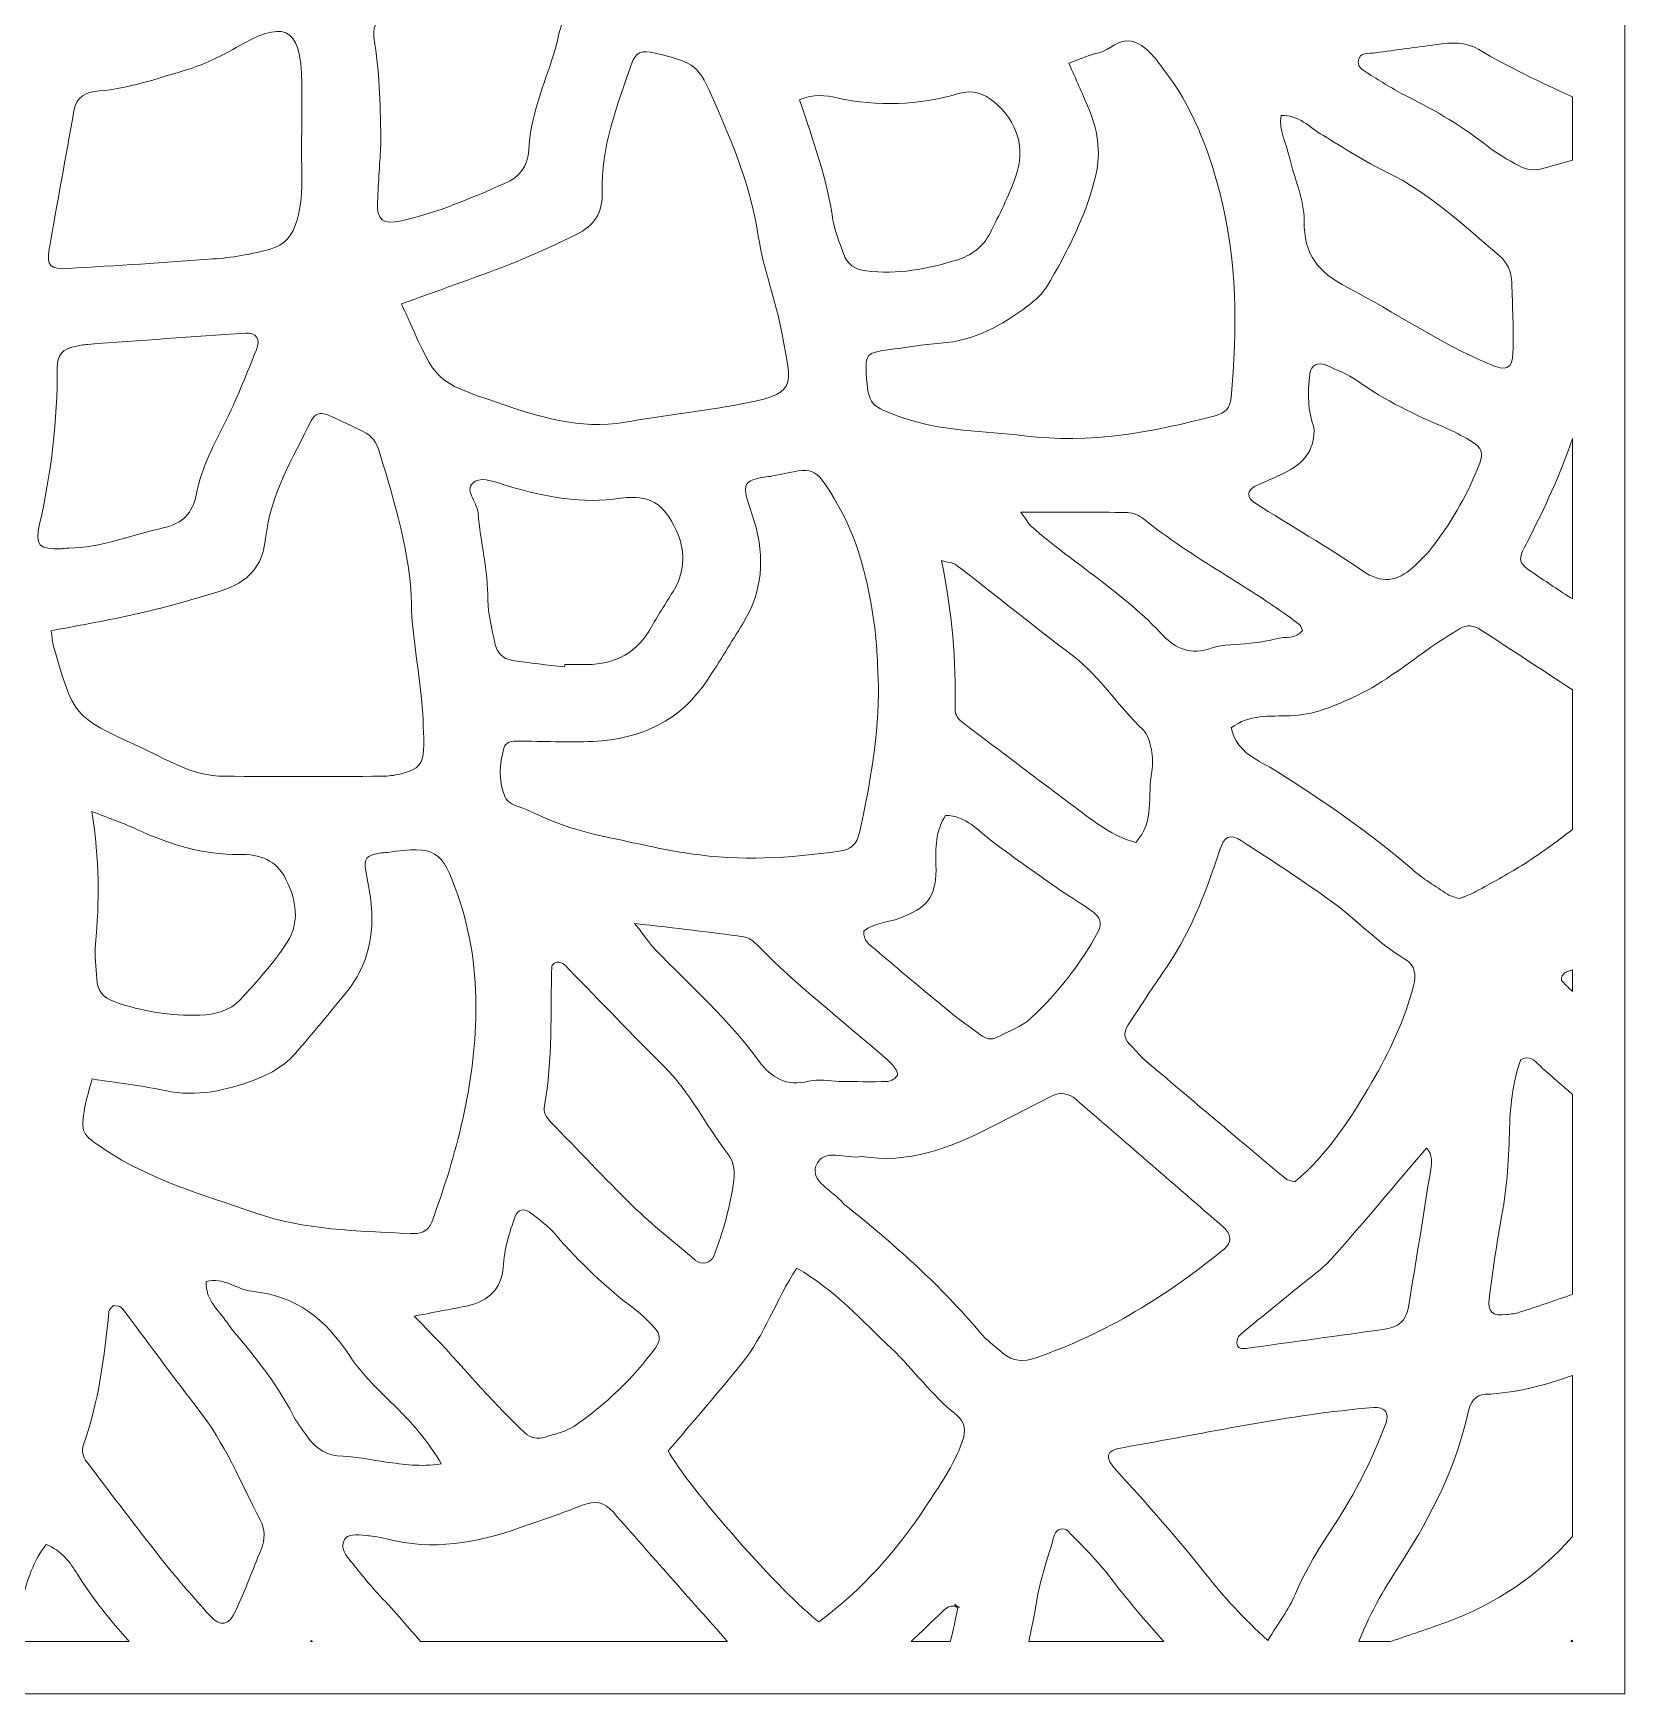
# Model space of a CAD drawing. Extents: x 140 to 2861, y -2860 to -140.
# Drawn here: x 2298 to 2861, y -2860 to -2273 of the extents above; entities that cross this region are included whole.
import ezdxf

# ---------------------------------------------------------------- set-up
doc = ezdxf.new("R2010")
doc.units = 0
doc.header["$MEASUREMENT"] = 0
doc.layers.add('Layer 1', color=7, linetype='Continuous')

# ---------------------------------------------------------------- blocks, each defined once
blk = doc.blocks.new('block 2')
at = {"layer": 'Layer 1', "true_color": 0xffffff}
h = blk.add_hatch(color=7, dxfattribs=at)
h.dxf.hatch_style = 2
edge = h.paths.add_edge_path()
edge.add_spline(control_points=[(2624.93, -2829.03), (2624.66, -2828.97), (2624.4, -2828.92), (2624.14, -2828.89), (2624.19, -2828.97), (2624.24, -2829.05), (2624.3, -2829.15), (2624.4, -2829.29), (2624.73, -2829.28), (2625.07, -2829.25), (2625.08, -2829.23), (2625.08, -2829.21), (2625.09, -2829.18), (2625.03, -2829.13), (2624.98, -2829.08), (2624.93, -2829.03)], knot_values=[0, 0, 0, 0, 1, 1, 1, 2, 2, 2, 3, 3, 3, 4, 4, 4, 5, 5, 5, 5], degree=3, periodic=1)
at = {"layer": 'Layer 1', "lineweight": 0}
blk.add_lwpolyline([(2275.16, -2859.85), (2345.42, -2859.85), (2383.35, -2859.85), (2415.35, -2859.85), (2449.74, -2859.85), (2538.7, -2859.85), (2588.52, -2859.85), (2617.08, -2859.85), (2645.18, -2859.85), (2714.5, -2859.85), (2808.31, -2859.85), (2860.58, -2859.85), (2860.58, -2824.57), (2860.58, -2778.22), (2860.58, -2740.14), (2860.58, -2711.56), (2860.58, -2664.39), (2860.58, -2628.87), (2860.58, -2598.1), (2860.58, -2537.96), (2860.58, -2517.37), (2860.58, -2485.29), (2860.58, -2387.95), (2860.58, -2358.06), (2860.58, -2341.48), (2860.58, -2312.85), (2860.58, -2304.39), (2860.58, -2274.49), (2860.58, -2247.49)], dxfattribs=at)
for points, knots in [([(1724.87, -2491.54), (1425.79, -2559.76), (1106.27, -2485.55), (866.97, -2295.22), (723.83, -2181.37), (620.75, -2032.29), (559.32, -1868.3), (556.99, -1868.16), (554.66, -1868), (552.33, -1867.83), (590.63, -1870.62), (629.05, -1869.47), (667.27, -1863.1), (676.61, -1861.55), (685.91, -1859.87), (695.18, -1858.03), (695.18, -1858.03), (695.17, -1858.03), (695.17, -1858.03), (703.39, -1877.35), (712.24, -1896.33), (721.74, -1914.89), (723.29, -1917.93), (724.87, -1920.95), (726.45, -1923.96), (726.47, -1923.93), (726.49, -1923.9), (726.52, -1923.87), (726.18, -1924.31), (725.85, -1924.75), (725.52, -1925.19), (715.76, -1938.14), (714.42, -1952.2), (721.06, -1966.88), (733.05, -1993.47), (747.15, -2019.02), (761.6, -2044.3), (782.08, -2080.15), (804.74, -2114.69), (827.76, -2148.96), (835.02, -2159.72), (842.28, -2170.44), (849.54, -2181.16), (849.16, -2169.67), (846.86, -2159.03), (843.9, -2148.54), (835.31, -2118.29), (825.31, -2088.56), (814.41, -2059.15), (853.93, -2108.88), (898.81, -2153.81), (948.77, -2193.54), (967.7, -2208.6), (987.3, -2222.88), (1007.5, -2236.36), (1007.5, -2236.36), (1007.5, -2236.36), (1007.5, -2236.36), (1016.85, -2253.76), (1026.55, -2270.97), (1037.47, -2287.51), (1040.65, -2292.35), (1043.54, -2297.65), (1050.99, -2300.61), (1048.22, -2291.58), (1045.84, -2283.97), (1043.5, -2276.37), (1041.3, -2269.22), (1039.01, -2262.11), (1036.69, -2255.01), (1062.63, -2270.89), (1089.43, -2285.47), (1116.96, -2298.64), (1176.24, -2327), (1238.87, -2348.85), (1303.09, -2363.61), (1361.4, -2377.01), (1421, -2384.52), (1480.53, -2386.04), (1480.52, -2386.03), (1480.52, -2386.02), (1480.52, -2386.02), (1483.9, -2394.72), (1487.34, -2403.41), (1490.84, -2412.07), (1493.15, -2417.72), (1494.76, -2423.98), (1500.45, -2429.13), (1506.13, -2423.98), (1507.75, -2417.72), (1510.05, -2412.07), (1513.54, -2403.45), (1516.96, -2394.81), (1520.33, -2386.15), (1579.84, -2384.97), (1639.02, -2377.77), (1696.54, -2364.65), (1756.14, -2351.05), (1814.72, -2330.98), (1870.63, -2305), (1902.77, -2290.07), (1934.12, -2273.13), (1964.42, -2254.37), (1962.02, -2261.68), (1959.66, -2269.01), (1957.4, -2276.37), (1955.05, -2283.97), (1952.67, -2291.58), (1949.91, -2300.61), (1957.36, -2297.65), (1960.24, -2292.35), (1963.43, -2287.51), (1974.58, -2270.62), (1984.47, -2253.03), (1994, -2235.24), (1994, -2235.24), (1994, -2235.24), (1994, -2235.24), (2005.25, -2227.66), (2016.33, -2219.83), (2027.22, -2211.75), (2075.88, -2175.62), (2121.07, -2134.43), (2161.52, -2089.33), (2169.8, -2080.11), (2177.87, -2070.71), (2185.75, -2061.15), (2175.14, -2089.91), (2165.39, -2118.98), (2157, -2148.54), (2154.04, -2159.03), (2151.74, -2169.67), (2151.35, -2181.16), (2158.61, -2170.44), (2165.88, -2159.72), (2173.14, -2148.96), (2196.15, -2114.69), (2218.82, -2080.15), (2239.3, -2044.3), (2253.75, -2019.02), (2267.85, -1993.47), (2279.83, -1966.88), (2286.08, -1953.09), (2285.27, -1939.84), (2277.05, -1927.55), (2289.5, -1905.21), (2300.96, -1882.38), (2311.37, -1859.13), (2311.37, -1859.13), (2311.36, -1859.13), (2311.35, -1859.13), (2318.75, -1860.54), (2326.18, -1861.86), (2333.62, -1863.1), (2371.89, -1869.48), (2410.35, -1870.63), (2448.69, -1867.82), (2429.8, -1915.98), (2407.27, -1962.4), (2381.44, -2006.73), (2240.59, -2248.54), (2002, -2428.33), (1724.87, -2491.54)], [0, 0, 0, 0, 1, 1, 1, 2, 2, 2, 3, 3, 3, 4, 4, 4, 5, 5, 5, 6, 6, 6, 7, 7, 7, 8, 8, 8, 9, 9, 9, 10, 10, 10, 11, 11, 11, 12, 12, 12, 13, 13, 13, 14, 14, 14, 15, 15, 15, 16, 16, 16, 17, 17, 17, 18, 18, 18, 19, 19, 19, 20, 20, 20, 21, 21, 21, 22, 22, 22, 23, 23, 23, 24, 24, 24, 25, 25, 25, 26, 26, 26, 27, 27, 27, 28, 28, 28, 29, 29, 29, 30, 30, 30, 31, 31, 31, 32, 32, 32, 33, 33, 33, 34, 34, 34, 35, 35, 35, 36, 36, 36, 37, 37, 37, 38, 38, 38, 39, 39, 39, 40, 40, 40, 41, 41, 41, 42, 42, 42, 43, 43, 43, 44, 44, 44, 45, 45, 45, 46, 46, 46, 47, 47, 47, 48, 48, 48, 49, 49, 49, 50, 50, 50, 51, 51, 51, 52, 52, 52, 53, 53, 53, 54, 54, 54, 54]), ([(2419.11, -2277.22), (2418.01, -2270.3), (2418.76, -2269.18), (2425.76, -2267.5), (2438.82, -2264.37), (2451.97, -2261.65), (2465.1, -2258.79), (2466.61, -2258.46), (2468.18, -2258.43), (2469.71, -2258.15), (2475.57, -2257.08), (2481.17, -2253.4), (2487.44, -2256.36), (2488.65, -2262.77), (2485.23, -2268.3), (2483.98, -2274.24), (2483.35, -2277.26), (2482.5, -2280.25), (2481.52, -2283.19), (2478.11, -2293.47), (2473.96, -2303.52), (2473.49, -2314.62), (2473.26, -2320.09), (2470.34, -2324.19), (2464.95, -2326.49), (2453.06, -2331.58), (2441.25, -2336.83), (2428.56, -2339.64), (2421.89, -2341.12), (2419.75, -2339.4), (2420.05, -2332.95), (2420.38, -2325.71), (2420.89, -2318.49), (2421.22, -2312.87), (2421.11, -2299.87), (2420.9, -2288.52), (2419.11, -2277.22)], [0, 0, 0, 0, 1, 1, 1, 2, 2, 2, 3, 3, 3, 4, 4, 4, 5, 5, 5, 6, 6, 6, 7, 7, 7, 8, 8, 8, 9, 9, 9, 10, 10, 10, 11, 11, 11, 12, 12, 12, 12]), ([(2391.64, -2339.34), (2390.07, -2344.86), (2387.6, -2348.19), (2381.75, -2349.78), (2375.18, -2351.56), (2368.58, -2352.61), (2361.89, -2353.12), (2344.86, -2354.41), (2327.82, -2355.44), (2310.77, -2356.49), (2304.56, -2356.87), (2303.09, -2355.49), (2304.09, -2349.67), (2306.89, -2333.37), (2310.02, -2317.12), (2312.8, -2300.81), (2313.7, -2295.5), (2317.69, -2294.08), (2321.71, -2293.76), (2332.17, -2292.93), (2341.9, -2289.51), (2351.8, -2286.56), (2358.27, -2284.64), (2364.19, -2281.86), (2370.1, -2278.46), (2386.13, -2269.26), (2393.17, -2269.44), (2393.34, -2291.4), (2393.38, -2297.09), (2393.35, -2302.78), (2393.35, -2308.47), (2392.67, -2318.72), (2394.54, -2329.14), (2391.64, -2339.34)], [0, 0, 0, 0, 1, 1, 1, 2, 2, 2, 3, 3, 3, 4, 4, 4, 5, 5, 5, 6, 6, 6, 7, 7, 7, 8, 8, 8, 9, 9, 9, 10, 10, 10, 11, 11, 11, 11]), ([(2592.69, -2393.51), (2592.32, -2386.82), (2592.87, -2386.22), (2600.35, -2385.22), (2606.51, -2384.4), (2612.65, -2383.31), (2618.84, -2382.87), (2630.74, -2382.04), (2640.59, -2376.6), (2649.78, -2369.63), (2652.22, -2367.78), (2654.76, -2365.64), (2656.3, -2363.07), (2663.78, -2350.63), (2670.38, -2337.7), (2673.75, -2323.48), (2675.71, -2315.19), (2674.31, -2307.01), (2670.92, -2299.21), (2668.9, -2294.55), (2666.84, -2289.9), (2664.24, -2283.98), (2668.95, -2282.28), (2671.79, -2280.92), (2674.78, -2280.26), (2678.81, -2279.36), (2681.79, -2275.23), (2686.23, -2276.21), (2691.72, -2277.43), (2694.62, -2282.21), (2697.71, -2286.21), (2707.7, -2299.09), (2713.47, -2314.05), (2717.55, -2329.66), (2723.79, -2353.55), (2723.74, -2377.82), (2721.52, -2402.19), (2721.2, -2405.68), (2719.55, -2407.53), (2715.96, -2408.47), (2693.82, -2414.31), (2671.63, -2418.46), (2648.49, -2415.56), (2634.16, -2413.76), (2619.62, -2414.09), (2605.65, -2409.21), (2594.3, -2405.25), (2593.31, -2404.78), (2592.69, -2393.51)], [0, 0, 0, 0, 1, 1, 1, 2, 2, 2, 3, 3, 3, 4, 4, 4, 5, 5, 5, 6, 6, 6, 7, 7, 7, 8, 8, 8, 9, 9, 9, 10, 10, 10, 11, 11, 11, 12, 12, 12, 13, 13, 13, 14, 14, 14, 15, 15, 15, 16, 16, 16, 16]), ([(2466.28, -2355.19), (2474.45, -2352.01), (2482.39, -2348.24), (2490.31, -2344.46), (2496.45, -2341.54), (2499.7, -2336.57), (2499.44, -2329.57), (2498.84, -2313.65), (2504.72, -2299.17), (2509.65, -2284.5), (2511.14, -2280.09), (2513.32, -2279.21), (2518.07, -2280.41), (2532.7, -2284.11), (2533.13, -2284.25), (2539.19, -2298.02), (2545.87, -2313.15), (2552.03, -2328.38), (2554.55, -2345.02), (2556.32, -2356.71), (2560.88, -2367.96), (2562.92, -2379.63), (2566.22, -2398.57), (2569.61, -2400.64), (2545.76, -2404.83), (2533.04, -2407.06), (2520.19, -2408.52), (2507.48, -2410.76), (2491.47, -2413.57), (2476.68, -2408.69), (2462.04, -2403.73), (2440.58, -2396.47), (2440.69, -2396.15), (2431.35, -2375.16), (2430.52, -2373.28), (2429.62, -2371.44), (2428.47, -2368.98), (2441.28, -2364.34), (2453.88, -2360.02), (2466.28, -2355.19)], [0, 0, 0, 0, 1, 1, 1, 2, 2, 2, 3, 3, 3, 4, 4, 4, 5, 5, 5, 6, 6, 6, 7, 7, 7, 8, 8, 8, 9, 9, 9, 10, 10, 10, 11, 11, 11, 12, 12, 12, 13, 13, 13, 13]), ([(2842.08, -2318.21), (2838.73, -2319.17), (2835.38, -2320.14), (2832.02, -2321.1), (2828.93, -2321.99), (2825.79, -2321.74), (2822.99, -2320.15), (2819.4, -2318.12), (2815.72, -2316.14), (2812.51, -2313.59), (2803.54, -2306.48), (2793.79, -2300.72), (2783.57, -2295.63), (2778.96, -2293.33), (2774.63, -2290.46), (2770.21, -2287.76), (2768.49, -2286.71), (2766.19, -2285.56), (2766.46, -2283.35), (2766.88, -2279.79), (2770.26, -2280.68), (2772.57, -2280.33), (2779.72, -2279.26), (2786.9, -2278.38), (2794.06, -2277.38), (2799.23, -2276.66), (2804.22, -2276.27), (2809.08, -2279.19), (2819.68, -2285.55), (2830.86, -2290.73), (2842.08, -2295.83), (2842.08, -2295.83), (2842.08, -2318.21), (2842.08, -2318.21)], [0, 0, 0, 0, 1, 1, 1, 2, 2, 2, 3, 3, 3, 4, 4, 4, 5, 5, 5, 6, 6, 6, 7, 7, 7, 8, 8, 8, 9, 9, 9, 10, 10, 10, 11, 11, 11, 11]), ([(2645.42, -2324.23), (2642.99, -2331.01), (2639.64, -2337.48), (2636.43, -2343.95), (2634.01, -2348.83), (2629.61, -2352), (2624.67, -2353.49), (2614.28, -2356.62), (2603.66, -2358.75), (2592.64, -2357.33), (2588.63, -2356.81), (2585.88, -2354.98), (2584.59, -2351.17), (2583.26, -2347.26), (2581.51, -2343.39), (2580.91, -2339.36), (2578.78, -2325), (2574.03, -2311.41), (2569.11, -2296.87), (2574.15, -2294.61), (2578.4, -2295.37), (2582.3, -2296.21), (2596.78, -2299.35), (2611.12, -2298.87), (2625.2, -2294.72), (2630.48, -2293.16), (2634.22, -2294.69), (2637.93, -2297.77), (2646.09, -2304.54), (2649.07, -2314.05), (2645.42, -2324.23)], [0, 0, 0, 0, 1, 1, 1, 2, 2, 2, 3, 3, 3, 4, 4, 4, 5, 5, 5, 6, 6, 6, 7, 7, 7, 8, 8, 8, 9, 9, 9, 10, 10, 10, 10]), ([(2762.62, -2363.18), (2752.33, -2357.83), (2747.2, -2351.62), (2747.32, -2339.65), (2747.39, -2332.17), (2743.88, -2324.67), (2742.11, -2317.14), (2740.96, -2312.29), (2738.33, -2307.7), (2739.19, -2302.45), (2745.33, -2302.05), (2749.27, -2306.69), (2753.88, -2309.43), (2761.42, -2313.9), (2768.72, -2318.7), (2776.65, -2322.53), (2791.68, -2329.8), (2803.65, -2341.33), (2816.24, -2351.93), (2819.02, -2354.27), (2820.6, -2357.73), (2820.7, -2361.54), (2820.9, -2369.78), (2821.34, -2378.03), (2821.07, -2386.25), (2820.88, -2392.04), (2818.75, -2392.78), (2812.81, -2390.28), (2795.18, -2382.87), (2779.48, -2371.93), (2762.62, -2363.18)], [0, 0, 0, 0, 1, 1, 1, 2, 2, 2, 3, 3, 3, 4, 4, 4, 5, 5, 5, 6, 6, 6, 7, 7, 7, 8, 8, 8, 9, 9, 9, 10, 10, 10, 10]), ([(2300.7, -2446.75), (2304.81, -2428.55), (2307.04, -2410.17), (2306.96, -2391.5), (2306.94, -2387.03), (2308.9, -2384.94), (2313.12, -2384), (2314.62, -2383.66), (2316.16, -2383.4), (2317.7, -2383.28), (2336.23, -2381.92), (2354.76, -2380.56), (2373.29, -2379.29), (2377.25, -2379.01), (2378.86, -2381.31), (2377.28, -2385.21), (2373.98, -2393.34), (2370.77, -2401.53), (2366.91, -2409.39), (2362.59, -2418.2), (2357.79, -2426.73), (2355.99, -2436.57), (2354.86, -2442.71), (2351.08, -2446.57), (2344.85, -2447.99), (2333.29, -2450.61), (2322.14, -2455.12), (2311.05, -2455.23), (2309.56, -2455.35), (2309.05, -2455.41), (2308.53, -2455.43), (2300.42, -2455.78), (2298.97, -2454.43), (2300.7, -2446.75)], [0, 0, 0, 0, 1, 1, 1, 2, 2, 2, 3, 3, 3, 4, 4, 4, 5, 5, 5, 6, 6, 6, 7, 7, 7, 8, 8, 8, 9, 9, 9, 10, 10, 10, 11, 11, 11, 11]), ([(2729.9, -2439.27), (2727.02, -2437.45), (2727.16, -2434.74), (2729.98, -2433.38), (2734.17, -2431.36), (2738.62, -2429.82), (2742.6, -2427.46), (2747.74, -2424.42), (2751.2, -2420.01), (2750.78, -2412.49), (2748.66, -2407.02), (2748.44, -2400.36), (2749.38, -2393.63), (2749.8, -2390.67), (2752.16, -2389.31), (2755.07, -2390.61), (2758.84, -2392.29), (2762.77, -2393.83), (2766.12, -2396.18), (2775.9, -2403.06), (2786.49, -2408.29), (2797.5, -2412.83), (2800.36, -2414.01), (2803.07, -2415.59), (2805.75, -2417.15), (2810.62, -2420), (2810.97, -2421.45), (2808.57, -2427.28), (2804.42, -2437.4), (2798.92, -2446.74), (2792.25, -2455.38), (2790.38, -2457.79), (2788.1, -2459.94), (2785.82, -2461.99), (2780.23, -2467.01), (2774.82, -2467.95), (2767.94, -2463.23), (2755.6, -2454.76), (2742.57, -2447.29), (2729.9, -2439.27)], [0, 0, 0, 0, 1, 1, 1, 2, 2, 2, 3, 3, 3, 4, 4, 4, 5, 5, 5, 6, 6, 6, 7, 7, 7, 8, 8, 8, 9, 9, 9, 10, 10, 10, 11, 11, 11, 12, 12, 12, 13, 13, 13, 13]), ([(2322.83, -2481), (2337.05, -2478.32), (2351, -2474.64), (2364.82, -2470.3), (2374.25, -2467.34), (2379.47, -2461.87), (2380.54, -2451.67), (2382.15, -2436.45), (2390.11, -2423.44), (2396.74, -2410.04), (2397.73, -2408.04), (2399.91, -2407.14), (2402, -2408.03), (2406.74, -2410.04), (2411.44, -2412.22), (2415.99, -2414.63), (2418.88, -2416.17), (2420.15, -2419.16), (2421.03, -2422.17), (2426.11, -2439.51), (2431.66, -2456.68), (2432.04, -2475.11), (2432.26, -2485.9), (2434.42, -2496.65), (2435.49, -2507.44), (2436.05, -2513.09), (2436.33, -2518.78), (2436.4, -2524.46), (2436.49, -2531.48), (2434.82, -2533.44), (2427.94, -2535.03), (2425.94, -2535.5), (2423.86, -2535.81), (2421.82, -2535.82), (2403.2, -2535.87), (2384.58, -2535.84), (2365.96, -2535.83), (2354.59, -2535.83), (2345.25, -2529.57), (2335.5, -2525.18), (2312.5, -2514.81), (2312.69, -2514.39), (2305.65, -2489.86), (2305.24, -2488.42), (2305.15, -2486.89), (2304.76, -2484.44), (2310.91, -2483.27), (2316.87, -2482.13), (2322.83, -2481)], [0, 0, 0, 0, 1, 1, 1, 2, 2, 2, 3, 3, 3, 4, 4, 4, 5, 5, 5, 6, 6, 6, 7, 7, 7, 8, 8, 8, 9, 9, 9, 10, 10, 10, 11, 11, 11, 12, 12, 12, 13, 13, 13, 14, 14, 14, 15, 15, 15, 16, 16, 16, 16]), ([(2842.08, -2473.2), (2837.56, -2470.23), (2833.06, -2467.25), (2828.57, -2464.25), (2822.55, -2460.22), (2822.74, -2459.67), (2826.21, -2452.88), (2832.24, -2441.11), (2837.84, -2429.19), (2842.08, -2416.49), (2842.08, -2416.49), (2842.08, -2473.2), (2842.08, -2473.2)], [0, 0, 0, 0, 1, 1, 1, 2, 2, 2, 3, 3, 3, 4, 4, 4, 4]), ([(2464.65, -2525.88), (2465.22, -2523.67), (2467.59, -2523.37), (2469.71, -2523.38), (2478.5, -2523.44), (2487.31, -2523.89), (2496.09, -2523.48), (2512.99, -2522.69), (2527.13, -2516.25), (2536.69, -2501.66), (2540.95, -2495.17), (2544.94, -2488.51), (2549.05, -2481.92), (2556.09, -2470.64), (2556.9, -2458.62), (2553.22, -2446.09), (2552.34, -2443.11), (2551.27, -2440.19), (2550.43, -2437.21), (2549.29, -2433.21), (2550.25, -2431.57), (2554.3, -2430.61), (2556.31, -2430.14), (2558.41, -2430.05), (2560.42, -2429.61), (2574.31, -2426.53), (2574.51, -2426.41), (2581.38, -2437.75), (2589.84, -2451.72), (2593.52, -2467.33), (2595.69, -2483.29), (2596.6, -2489.94), (2596.59, -2496.71), (2596.99, -2503.43), (2597.12, -2521.16), (2594.04, -2538.44), (2590.3, -2555.68), (2589.33, -2560.16), (2587.04, -2561.69), (2583.16, -2562.25), (2565.68, -2564.77), (2548.12, -2565.77), (2530.6, -2563.17), (2520.4, -2561.66), (2510.32, -2559.22), (2500.21, -2557.1), (2491.06, -2555.19), (2482.22, -2552.26), (2473.85, -2548.09), (2470.71, -2546.53), (2466.33, -2546.35), (2464.88, -2542.65), (2462.76, -2537.22), (2463.21, -2531.43), (2464.65, -2525.88)], [0, 0, 0, 0, 1, 1, 1, 2, 2, 2, 3, 3, 3, 4, 4, 4, 5, 5, 5, 6, 6, 6, 7, 7, 7, 8, 8, 8, 9, 9, 9, 10, 10, 10, 11, 11, 11, 12, 12, 12, 13, 13, 13, 14, 14, 14, 15, 15, 15, 16, 16, 16, 17, 17, 17, 18, 18, 18, 18]), ([(2454.57, -2431.63), (2457.19, -2430.04), (2462.43, -2432.15), (2466.29, -2433.3), (2479.29, -2437.18), (2492.26, -2439.75), (2506.03, -2437.64), (2516.08, -2436.09), (2521.38, -2439.72), (2525.55, -2448.87), (2528.76, -2455.91), (2528.81, -2462.93), (2524.92, -2469.73), (2522.35, -2474.22), (2519.34, -2478.46), (2516.86, -2483), (2511.87, -2492.09), (2504.13, -2496.23), (2493.98, -2496.36), (2491.39, -2496.39), (2488.81, -2496.37), (2486.22, -2496.37), (2486.19, -2496.65), (2486.17, -2496.93), (2486.15, -2497.21), (2480, -2496.46), (2473.83, -2495.85), (2467.71, -2494.9), (2464.38, -2494.38), (2462.14, -2492.25), (2461.51, -2488.81), (2460.58, -2483.73), (2458.99, -2478.63), (2459.02, -2473.55), (2459.08, -2463.09), (2456.41, -2453.03), (2455.55, -2442.74), (2455.23, -2438.89), (2450.02, -2434.4), (2454.57, -2431.63)], [0, 0, 0, 0, 1, 1, 1, 2, 2, 2, 3, 3, 3, 4, 4, 4, 5, 5, 5, 6, 6, 6, 7, 7, 7, 8, 8, 8, 9, 9, 9, 10, 10, 10, 11, 11, 11, 12, 12, 12, 13, 13, 13, 13]), ([(2714.49, -2490.57), (2707.46, -2493.11), (2701.92, -2490.82), (2697.58, -2486.14), (2683.73, -2471.2), (2666.22, -2460.78), (2650.98, -2447.6), (2650.22, -2446.95), (2649.75, -2445.96), (2647.28, -2442.57), (2661.4, -2442.57), (2673.19, -2442.47), (2684.97, -2442.67), (2686.87, -2442.7), (2689.07, -2443.66), (2690.58, -2444.88), (2707.93, -2458.89), (2728.04, -2468.81), (2745.75, -2482.27), (2746.09, -2482.53), (2746.18, -2483.13), (2746.74, -2484.3), (2744.55, -2487.53), (2740.5, -2486.32), (2737.42, -2487.24), (2734.47, -2488.12), (2731.34, -2488.47), (2728.27, -2488.86), (2723.66, -2489.45), (2718.73, -2489.04), (2714.49, -2490.57)], [0, 0, 0, 0, 1, 1, 1, 2, 2, 2, 3, 3, 3, 4, 4, 4, 5, 5, 5, 6, 6, 6, 7, 7, 7, 8, 8, 8, 9, 9, 9, 10, 10, 10, 10]), ([(2666.56, -2546.88), (2653.3, -2537.06), (2640.24, -2526.97), (2627.02, -2517.1), (2625.22, -2515.75), (2624.01, -2514.29), (2624.06, -2512.08), (2624.44, -2494.98), (2623.02, -2478.02), (2619.22, -2459.62), (2622.52, -2460.53), (2623.65, -2460.54), (2624.36, -2461.09), (2638.24, -2471.89), (2652, -2482.86), (2665.96, -2493.56), (2675.52, -2500.9), (2681.82, -2511.24), (2690.45, -2519.44), (2692.14, -2521.06), (2692.86, -2524), (2693.36, -2526.47), (2693.87, -2528.96), (2693.95, -2531.69), (2693.49, -2534.18), (2691.93, -2542.57), (2694.64, -2551.96), (2687.83, -2559.17), (2679.62, -2557.02), (2673.16, -2551.77), (2666.56, -2546.88)], [0, 0, 0, 0, 1, 1, 1, 2, 2, 2, 3, 3, 3, 4, 4, 4, 5, 5, 5, 6, 6, 6, 7, 7, 7, 8, 8, 8, 9, 9, 9, 10, 10, 10, 10]), ([(2842.08, -2554.56), (2836.37, -2559.11), (2830.42, -2563.38), (2824.19, -2567.3), (2818.94, -2570.61), (2813.45, -2573.54), (2808.01, -2576.53), (2806.22, -2577.52), (2804.25, -2578.17), (2802.17, -2579.05), (2800.81, -2578.55), (2799.21, -2578.28), (2797.97, -2577.47), (2793.67, -2574.62), (2789.2, -2571.91), (2785.31, -2568.56), (2770.38, -2555.67), (2754.24, -2544.54), (2737.56, -2534.05), (2731.37, -2530.16), (2723.27, -2527.55), (2721.6, -2518.68), (2727.81, -2513.84), (2735.27, -2514.67), (2742.37, -2514.46), (2750.4, -2514.22), (2757.44, -2511.21), (2764.52, -2507.99), (2774.03, -2503.66), (2782.23, -2497.32), (2790.63, -2491.27), (2794.41, -2488.55), (2798.35, -2486.07), (2802.34, -2483.66), (2804.74, -2482.21), (2807.29, -2482.5), (2809.65, -2484.04), (2820.46, -2491.11), (2831.27, -2498.19), (2842.08, -2505.26), (2842.08, -2505.26), (2842.08, -2554.56), (2842.08, -2554.56)], [0, 0, 0, 0, 1, 1, 1, 2, 2, 2, 3, 3, 3, 4, 4, 4, 5, 5, 5, 6, 6, 6, 7, 7, 7, 8, 8, 8, 9, 9, 9, 10, 10, 10, 11, 11, 11, 12, 12, 12, 13, 13, 13, 14, 14, 14, 14]), ([(2319.16, -2548.25), (2325.91, -2550.9), (2330.77, -2552.54), (2335.39, -2554.68), (2346.78, -2559.93), (2358.56, -2563.6), (2371.19, -2563.39), (2378.57, -2563.27), (2384.28, -2565.36), (2387.73, -2572.25), (2391.41, -2579.61), (2392.66, -2587.45), (2388.16, -2594.42), (2383.43, -2601.73), (2377.5, -2608.35), (2371.54, -2614.74), (2367.95, -2618.59), (2362.69, -2620.03), (2357.41, -2620.2), (2346.98, -2620.54), (2336.84, -2618.88), (2326.99, -2615.39), (2323.14, -2614.02), (2321.07, -2611.51), (2320.91, -2607.42), (2320.75, -2603.3), (2320.08, -2599.15), (2320.46, -2595.08), (2321.84, -2580.21), (2321.94, -2565.38), (2319.16, -2548.25)], [0, 0, 0, 0, 1, 1, 1, 2, 2, 2, 3, 3, 3, 4, 4, 4, 5, 5, 5, 6, 6, 6, 7, 7, 7, 8, 8, 8, 9, 9, 9, 10, 10, 10, 10]), ([(2595.77, -2596.9), (2593.89, -2595.29), (2591.42, -2593.86), (2591.82, -2590.47), (2595.39, -2587.43), (2600.27, -2587.54), (2604.5, -2585.94), (2614.14, -2582.29), (2616.99, -2578.76), (2617.38, -2569.01), (2617.4, -2568.5), (2617.29, -2567.98), (2617.28, -2567.46), (2617.16, -2561.29), (2617.11, -2555.12), (2620.65, -2549.64), (2627.98, -2549.66), (2632.2, -2555.13), (2637.4, -2559.01), (2645.26, -2564.87), (2653.3, -2570.49), (2661.33, -2576.11), (2665.14, -2578.78), (2669.21, -2581.08), (2672.94, -2583.85), (2675.12, -2585.47), (2676.08, -2587.76), (2674.57, -2590.61), (2668.44, -2602.15), (2660.31, -2612.22), (2650.94, -2621.18), (2647.7, -2624.27), (2642.94, -2625.79), (2638.86, -2627.99), (2636.78, -2629.11), (2634.84, -2628.45), (2633.1, -2627.19), (2629.34, -2624.45), (2625.51, -2621.78), (2621.92, -2618.82), (2613.13, -2611.6), (2604.42, -2604.28), (2595.77, -2596.9)], [0, 0, 0, 0, 1, 1, 1, 2, 2, 2, 3, 3, 3, 4, 4, 4, 5, 5, 5, 6, 6, 6, 7, 7, 7, 8, 8, 8, 9, 9, 9, 10, 10, 10, 11, 11, 11, 12, 12, 12, 13, 13, 13, 14, 14, 14, 14]), ([(2785.95, -2609.84), (2782.78, -2621.93), (2777.52, -2633.21), (2771.26, -2643.9), (2763.71, -2656.78), (2755.61, -2669.38), (2744.09, -2679.02), (2742.75, -2678.62), (2741.56, -2678.59), (2740.85, -2677.99), (2724.21, -2664.05), (2707.6, -2650.07), (2691.05, -2636.03), (2689.09, -2634.36), (2687.5, -2632.27), (2685.68, -2630.44), (2683.51, -2628.25), (2683.57, -2626.03), (2685.23, -2623.56), (2689.25, -2617.55), (2693.04, -2611.37), (2697.23, -2605.49), (2706.66, -2592.27), (2712.47, -2577.42), (2717.44, -2562.13), (2719.12, -2556.95), (2721.05, -2555.97), (2725.26, -2558.67), (2736.11, -2565.64), (2746.9, -2572.74), (2757.35, -2580.28), (2766.13, -2586.62), (2773.47, -2594.84), (2782.93, -2600.35), (2786.75, -2602.57), (2786.93, -2606.12), (2785.95, -2609.84)], [0, 0, 0, 0, 1, 1, 1, 2, 2, 2, 3, 3, 3, 4, 4, 4, 5, 5, 5, 6, 6, 6, 7, 7, 7, 8, 8, 8, 9, 9, 9, 10, 10, 10, 11, 11, 11, 12, 12, 12, 12]), ([(2316.73, -2652.55), (2317.26, -2649.54), (2318.23, -2646.61), (2319.24, -2642.71), (2328.85, -2644.21), (2337.08, -2645.14), (2345.14, -2646.83), (2356.33, -2649.17), (2366.71, -2646.82), (2377.05, -2642.86), (2382.5, -2640.76), (2387.38, -2637.93), (2391.17, -2633.54), (2397.26, -2626.47), (2403.24, -2619.3), (2409.1, -2612.04), (2416.71, -2602.64), (2419.1, -2591.74), (2417.71, -2579.91), (2417.28, -2576.31), (2416.45, -2572.77), (2415.92, -2569.18), (2415.28, -2564.77), (2416.12, -2563.72), (2420.59, -2562.99), (2421.61, -2562.83), (2422.66, -2562.83), (2423.69, -2562.69), (2440.48, -2560.41), (2442.76, -2561.49), (2448.44, -2577.82), (2453.06, -2591.13), (2455, -2605.15), (2454.82, -2619.15), (2454.5, -2644.81), (2448, -2669.35), (2439.2, -2693.31), (2437.92, -2696.79), (2434.94, -2697.48), (2431.6, -2697.31), (2412.98, -2696.39), (2394.29, -2696.13), (2376.38, -2689.87), (2358.32, -2683.55), (2339.79, -2678.42), (2323.61, -2667.57), (2315.61, -2662.2), (2315.11, -2661.79), (2316.73, -2652.55)], [0, 0, 0, 0, 1, 1, 1, 2, 2, 2, 3, 3, 3, 4, 4, 4, 5, 5, 5, 6, 6, 6, 7, 7, 7, 8, 8, 8, 9, 9, 9, 10, 10, 10, 11, 11, 11, 12, 12, 12, 13, 13, 13, 14, 14, 14, 15, 15, 15, 16, 16, 16, 16]), ([(2518.11, -2596.98), (2516.38, -2595.2), (2515.01, -2593.07), (2510.86, -2587.77), (2525.99, -2589.58), (2537.68, -2590.86), (2549.31, -2592.48), (2551.15, -2592.74), (2553.08, -2594.23), (2554.45, -2595.65), (2568.1, -2609.74), (2583.72, -2621.59), (2598.44, -2634.47), (2599.6, -2635.49), (2600.87, -2636.44), (2601.82, -2637.64), (2602.7, -2638.74), (2603.98, -2640.39), (2603.67, -2641.33), (2603.32, -2642.39), (2601.41, -2643.54), (2600.14, -2643.59), (2594.48, -2643.79), (2588.8, -2643.65), (2583.13, -2643.57), (2579.53, -2643.53), (2575.71, -2642.56), (2572.39, -2643.46), (2564.54, -2645.61), (2558.96, -2642.11), (2554.9, -2636.54), (2544.2, -2621.85), (2530.66, -2609.9), (2518.11, -2596.98)], [0, 0, 0, 0, 1, 1, 1, 2, 2, 2, 3, 3, 3, 4, 4, 4, 5, 5, 5, 6, 6, 6, 7, 7, 7, 8, 8, 8, 9, 9, 9, 10, 10, 10, 11, 11, 11, 11]), ([(2510.14, -2687.49), (2500.19, -2677.84), (2490.77, -2667.64), (2481.07, -2657.73), (2479.51, -2656.14), (2478.62, -2654.36), (2479.01, -2652.21), (2481.99, -2635.83), (2481.09, -2619.26), (2481.58, -2602.75), (2481.59, -2602.42), (2482.2, -2602.11), (2482.56, -2601.76), (2484.99, -2600.76), (2486.32, -2602.61), (2487.7, -2604.01), (2498.9, -2615.43), (2509.92, -2627.03), (2521.25, -2638.32), (2530.51, -2647.54), (2536.19, -2659.27), (2544, -2669.51), (2545.95, -2672.07), (2546.31, -2675.31), (2545.91, -2678.42), (2544.74, -2687.68), (2542.1, -2696.59), (2538.82, -2705.3), (2537.9, -2707.75), (2534.41, -2708.55), (2532.32, -2706.77), (2524.84, -2700.44), (2517.17, -2694.3), (2510.14, -2687.49)], [0, 0, 0, 0, 1, 1, 1, 2, 2, 2, 3, 3, 3, 4, 4, 4, 5, 5, 5, 6, 6, 6, 7, 7, 7, 8, 8, 8, 9, 9, 9, 10, 10, 10, 11, 11, 11, 11]), ([(2842.08, -2611.81), (2840.51, -2610.29), (2839.2, -2608.96), (2838.19, -2607.89), (2838.07, -2605.14), (2840.27, -2604.78), (2842.08, -2604.22), (2842.08, -2604.22), (2842.08, -2611.81), (2842.08, -2611.81)], [0, 0, 0, 0, 1, 1, 1, 2, 2, 2, 3, 3, 3, 3]), ([(2842.08, -2718.77), (2835.91, -2721.01), (2829.68, -2723.11), (2823.42, -2725.1), (2821.96, -2725.57), (2820.4, -2725.74), (2818.87, -2725.94), (2813.95, -2726.59), (2812, -2724.91), (2812.65, -2720.22), (2813.92, -2711.01), (2815.11, -2701.77), (2816.85, -2692.65), (2818.8, -2682.43), (2819.64, -2672.15), (2819.82, -2661.8), (2819.98, -2652.96), (2820.92, -2644.3), (2823.81, -2635.85), (2827.56, -2633.85), (2829.46, -2637.18), (2831.52, -2638.96), (2835.05, -2642.02), (2838.56, -2645.09), (2842.08, -2648.16), (2842.08, -2648.16), (2842.08, -2718.77), (2842.08, -2718.77)], [0, 0, 0, 0, 1, 1, 1, 2, 2, 2, 3, 3, 3, 4, 4, 4, 5, 5, 5, 6, 6, 6, 7, 7, 7, 8, 8, 8, 9, 9, 9, 9]), ([(2640.9, -2739.51), (2638.18, -2737.13), (2635.17, -2734.99), (2632.87, -2732.25), (2619.12, -2715.94), (2603.34, -2701.79), (2586.77, -2688.47), (2585.96, -2687.82), (2585.04, -2687.26), (2584.39, -2686.48), (2580.87, -2682.21), (2572.88, -2678.86), (2574.9, -2673.47), (2577.46, -2666.59), (2585.7, -2671.21), (2591.05, -2670.1), (2607.61, -2672.75), (2621.99, -2667.16), (2636.01, -2660.09), (2643.41, -2656.37), (2650.7, -2652.44), (2658.12, -2648.76), (2661.13, -2647.27), (2664.14, -2647.69), (2666.77, -2649.96), (2683.61, -2664.54), (2700.45, -2679.11), (2717.28, -2693.68), (2718.07, -2694.36), (2718.88, -2695.02), (2719.56, -2695.8), (2721.56, -2698.1), (2721.63, -2700.61), (2719.29, -2702.55), (2699.24, -2719.21), (2677.26, -2732.57), (2652.56, -2741.22), (2648.39, -2742.68), (2644.4, -2742.57), (2640.9, -2739.51)], [0, 0, 0, 0, 1, 1, 1, 2, 2, 2, 3, 3, 3, 4, 4, 4, 5, 5, 5, 6, 6, 6, 7, 7, 7, 8, 8, 8, 9, 9, 9, 10, 10, 10, 11, 11, 11, 12, 12, 12, 13, 13, 13, 13]), ([(2790.52, -2667.1), (2792.86, -2669.55), (2792.38, -2672.25), (2792.02, -2674.59), (2789.51, -2690.87), (2786.8, -2707.11), (2784.16, -2723.37), (2783.39, -2728.12), (2780.46, -2730.46), (2775.85, -2731.09), (2759.53, -2733.35), (2743.22, -2735.66), (2726.89, -2737.86), (2725.51, -2738.05), (2723.63, -2738.06), (2723.58, -2735.9), (2723.56, -2734.97), (2723.92, -2733.7), (2724.58, -2733.15), (2731.3, -2727.55), (2738.15, -2722.12), (2744.89, -2716.55), (2749.26, -2712.95), (2753.99, -2709.65), (2757.71, -2705.46), (2768.65, -2693.13), (2779.18, -2680.43), (2790.52, -2667.1)], [0, 0, 0, 0, 1, 1, 1, 2, 2, 2, 3, 3, 3, 4, 4, 4, 5, 5, 5, 6, 6, 6, 7, 7, 7, 8, 8, 8, 9, 9, 9, 9]), ([(2451.79, -2722.83), (2459.21, -2721.27), (2463.96, -2716.77), (2464.43, -2709.16), (2464.82, -2702.83), (2466.59, -2696.98), (2468.7, -2691.16), (2469.59, -2688.71), (2471.84, -2688.34), (2473.66, -2689.68), (2476.97, -2692.12), (2480.34, -2694.68), (2483.02, -2697.77), (2491.51, -2707.57), (2500.77, -2716.49), (2511.18, -2724.24), (2513.65, -2726.08), (2515.74, -2728.43), (2517.94, -2730.62), (2520.1, -2732.78), (2520.01, -2735.2), (2518.31, -2737.54), (2510.31, -2748.52), (2500.56, -2757.75), (2489.41, -2765.4), (2486.52, -2767.38), (2482.72, -2768.07), (2479.3, -2769.22), (2476.66, -2770.11), (2474.18, -2769.59), (2472.12, -2767.7), (2470.21, -2765.96), (2468.41, -2764.11), (2466.57, -2762.29), (2455.61, -2751.42), (2446.08, -2739.31), (2432.98, -2726.49), (2441.73, -2724.8), (2446.77, -2723.88), (2451.79, -2722.83)], [0, 0, 0, 0, 1, 1, 1, 2, 2, 2, 3, 3, 3, 4, 4, 4, 5, 5, 5, 6, 6, 6, 7, 7, 7, 8, 8, 8, 9, 9, 9, 10, 10, 10, 11, 11, 11, 12, 12, 12, 13, 13, 13, 13]), ([(2395.06, -2768.78), (2393.34, -2766.22), (2391.38, -2763.78), (2389.98, -2761.04), (2385.03, -2751.31), (2378.31, -2742.84), (2371.45, -2734.46), (2370.14, -2732.86), (2368.64, -2731.39), (2367.54, -2729.66), (2364.42, -2724.75), (2359.08, -2720.96), (2359.55, -2714.2), (2365.57, -2712.59), (2370.28, -2717.11), (2375.8, -2717.69), (2391.29, -2719.31), (2401.84, -2727.59), (2410.25, -2740.51), (2415.51, -2748.58), (2423.26, -2755.05), (2430.01, -2762.13), (2434.56, -2766.89), (2438.61, -2771.94), (2442.59, -2778.63), (2435.09, -2779.83), (2429.12, -2778.78), (2423.16, -2778.01), (2418.07, -2777.35), (2413, -2776.07), (2407.91, -2775.97), (2402.1, -2775.85), (2398.13, -2773.34), (2395.06, -2768.78)], [0, 0, 0, 0, 1, 1, 1, 2, 2, 2, 3, 3, 3, 4, 4, 4, 5, 5, 5, 6, 6, 6, 7, 7, 7, 8, 8, 8, 9, 9, 9, 10, 10, 10, 11, 11, 11, 11]), ([(2626.56, -2770.9), (2623.5, -2779.28), (2618.45, -2786.54), (2613.62, -2793.83), (2603.31, -2809.43), (2591.09, -2823.38), (2575.91, -2834.41), (2563.42, -2825.14), (2529.24, -2786.33), (2522.74, -2774.1), (2531.36, -2763.87), (2540.17, -2753.72), (2548.64, -2743.28), (2556.75, -2733.27), (2560.78, -2720.72), (2568.14, -2709.5), (2581.56, -2717.28), (2591.23, -2728.1), (2601.61, -2737.96), (2609.46, -2745.43), (2615.79, -2754.44), (2624.39, -2761.23), (2627.74, -2763.88), (2627.98, -2767.02), (2626.56, -2770.9)], [0, 0, 0, 0, 1, 1, 1, 2, 2, 2, 3, 3, 3, 4, 4, 4, 5, 5, 5, 6, 6, 6, 7, 7, 7, 8, 8, 8, 8]), ([(2378.91, -2808.93), (2375.97, -2816.1), (2373.27, -2823.37), (2370.06, -2830.42), (2367.58, -2835.88), (2364.6, -2836.37), (2360.75, -2832.12), (2355.2, -2825.99), (2349.7, -2819.79), (2344.58, -2813.31), (2335.32, -2801.61), (2326.33, -2789.7), (2317.29, -2777.84), (2316.01, -2776.15), (2315.45, -2774.06), (2316.19, -2771.96), (2321.58, -2756.72), (2323.61, -2740.85), (2325.18, -2724.87), (2325.26, -2724.1), (2326.24, -2723.4), (2326.79, -2722.67), (2327.74, -2722.92), (2328.99, -2722.87), (2329.57, -2723.47), (2331, -2724.94), (2332.13, -2726.7), (2333.37, -2728.35), (2341.14, -2738.67), (2348.72, -2749.14), (2356.7, -2759.28), (2366.08, -2771.19), (2371.66, -2785.16), (2378.61, -2798.39), (2380.36, -2801.71), (2380.38, -2805.36), (2378.91, -2808.93)], [0, 0, 0, 0, 1, 1, 1, 2, 2, 2, 3, 3, 3, 4, 4, 4, 5, 5, 5, 6, 6, 6, 7, 7, 7, 8, 8, 8, 9, 9, 9, 10, 10, 10, 11, 11, 11, 12, 12, 12, 12]), ([(2842.08, -2804.3), (2829.89, -2818.18), (2814.97, -2828.21), (2797.4, -2834.62), (2791.08, -2836.93), (2784.7, -2839.08), (2777.89, -2841.35), (2777.89, -2841.35), (2766.63, -2841.35), (2766.63, -2841.35), (2770.98, -2830.46), (2776.44, -2821.52), (2782.16, -2812.65), (2792.6, -2796.47), (2801.05, -2779.32), (2805.26, -2760.34), (2805.98, -2757.12), (2807.61, -2754.22), (2811.22, -2754.08), (2822.07, -2753.67), (2832.2, -2750.95), (2842.08, -2747.43), (2842.08, -2747.43), (2842.08, -2804.3), (2842.08, -2804.3)], [0, 0, 0, 0, 1, 1, 1, 2, 2, 2, 3, 3, 3, 4, 4, 4, 5, 5, 5, 6, 6, 6, 7, 7, 7, 8, 8, 8, 8]), ([(2744.27, -2824.51), (2741.92, -2830.04), (2738.14, -2834.96), (2734.5, -2840.98), (2725.89, -2833.23), (2718.9, -2825.57), (2712.57, -2817.55), (2702.63, -2804.95), (2691.96, -2793.04), (2681.2, -2781.17), (2676.67, -2776.17), (2677.21, -2773.96), (2683.2, -2772.93), (2712.67, -2767.84), (2741.89, -2761.22), (2771.78, -2758.76), (2775.86, -2758.43), (2777.59, -2760.61), (2776.14, -2764.45), (2771.37, -2777.05), (2765.39, -2789.11), (2757.95, -2800.33), (2752.8, -2808.08), (2747.93, -2815.87), (2744.27, -2824.51)], [0, 0, 0, 0, 1, 1, 1, 2, 2, 2, 3, 3, 3, 4, 4, 4, 5, 5, 5, 6, 6, 6, 7, 7, 7, 8, 8, 8, 8]), ([(2435.22, -2841.35), (2430.32, -2835.52), (2425.25, -2829.84), (2420.01, -2824.29), (2416.46, -2820.53), (2413.36, -2816.35), (2410.06, -2812.36), (2408.34, -2810.28), (2406.96, -2807.88), (2408.45, -2805.34), (2409.57, -2803.41), (2411.96, -2803.6), (2416.45, -2803.99), (2417.13, -2804.1), (2420.26, -2804.33), (2423.24, -2805.12), (2439.47, -2809.42), (2455.07, -2806.61), (2470.46, -2801.16), (2477.77, -2798.57), (2485.15, -2796.16), (2492.36, -2793.29), (2496.81, -2791.52), (2500.12, -2792.04), (2503.36, -2795.75), (2516.7, -2811.03), (2530.21, -2826.16), (2543.66, -2841.35), (2543.66, -2841.35), (2435.22, -2841.35), (2435.22, -2841.35)], [0, 0, 0, 0, 1, 1, 1, 2, 2, 2, 3, 3, 3, 4, 4, 4, 5, 5, 5, 6, 6, 6, 7, 7, 7, 8, 8, 8, 9, 9, 9, 10, 10, 10, 10]), ([(2650.06, -2841.35), (2651.1, -2836.83), (2652.01, -2832.27), (2652.75, -2827.65), (2654.04, -2819.53), (2656.9, -2811.65), (2659.17, -2803.69), (2659.78, -2801.56), (2662.53, -2800.89), (2664.05, -2802.5), (2669.02, -2807.78), (2674.32, -2812.82), (2678.69, -2818.57), (2684.7, -2826.47), (2691.15, -2833.97), (2697.75, -2841.35), (2697.75, -2841.35), (2650.06, -2841.35), (2650.06, -2841.35)], [0, 0, 0, 0, 1, 1, 1, 2, 2, 2, 3, 3, 3, 4, 4, 4, 5, 5, 5, 6, 6, 6, 6]), ([(2263.69, -2841.35), (2263.68, -2841.33), (2263.66, -2841.31), (2263.65, -2841.29), (2263.49, -2840.99), (2263.97, -2840.34), (2264.48, -2838.96), (2269.09, -2838.76), (2274.1, -2838.65), (2279.1, -2838.31), (2288.05, -2837.71), (2292.35, -2834.68), (2294.7, -2826.02), (2296.47, -2819.49), (2298.39, -2813.24), (2302.99, -2807.11), (2308.36, -2809.19), (2311.57, -2813.55), (2314.05, -2817.56), (2319.38, -2826.17), (2325.68, -2833.91), (2332.38, -2841.35), (2332.38, -2841.35), (2263.69, -2841.35), (2263.69, -2841.35)], [0, 0, 0, 0, 1, 1, 1, 2, 2, 2, 3, 3, 3, 4, 4, 4, 5, 5, 5, 6, 6, 6, 7, 7, 7, 8, 8, 8, 8]), ([(2625.07, -2829.25), (2624.29, -2833.32), (2623.36, -2837.35), (2622.35, -2841.35), (2622.35, -2841.35), (2608.55, -2841.35), (2608.55, -2841.35), (2612.4, -2837.7), (2616.23, -2834.03), (2620.06, -2830.36), (2621.38, -2829.09), (2622.69, -2828.71), (2624.14, -2828.89), (2623.69, -2828.14), (2624, -2828.16), (2624.93, -2829.03), (2625.16, -2829.09), (2625.39, -2829.15), (2625.63, -2829.23), (2625.47, -2829.22), (2625.27, -2829.24), (2625.07, -2829.25)], [0, 0, 0, 0, 1, 1, 1, 2, 2, 2, 3, 3, 3, 4, 4, 4, 5, 5, 5, 6, 6, 6, 7, 7, 7, 7]), ([(2624.93, -2829.03), (2624.66, -2828.97), (2624.4, -2828.92), (2624.14, -2828.89), (2624.19, -2828.97), (2624.24, -2829.05), (2624.3, -2829.15), (2624.4, -2829.29), (2624.73, -2829.28), (2625.07, -2829.25), (2625.08, -2829.23), (2625.08, -2829.21), (2625.09, -2829.18), (2625.03, -2829.13), (2624.98, -2829.08), (2624.93, -2829.03)], [0, 0, 0, 0, 1, 1, 1, 2, 2, 2, 3, 3, 3, 4, 4, 4, 5, 5, 5, 5]), ([(2396.43, -2841.35), (2396.5, -2841.26), (2396.57, -2841.16), (2396.64, -2841.07), (2396.82, -2841.16), (2396.98, -2841.26), (2397.15, -2841.35), (2397.15, -2841.35), (2396.43, -2841.35), (2396.43, -2841.35)], [0, 0, 0, 0, 1, 1, 1, 2, 2, 2, 3, 3, 3, 3]), ([(2842.08, -2841.35), (2842.08, -2841.35), (2841.54, -2841.35), (2841.54, -2841.35), (2841.72, -2841.22), (2841.9, -2841.09), (2842.08, -2840.96), (2842.08, -2840.96), (2842.08, -2841.35), (2842.08, -2841.35)], [0, 0, 0, 0, 1, 1, 1, 2, 2, 2, 3, 3, 3, 3])]:
    blk.add_open_spline(points, degree=3, knots=knots, dxfattribs=at)

msp = doc.modelspace()

# ---------------------------------------------------------------- block references
at = {"layer": 'Layer 1'}
msp.add_blockref('block 2', (0, 0), dxfattribs=at)

doc.saveas('drawing.dxf')
